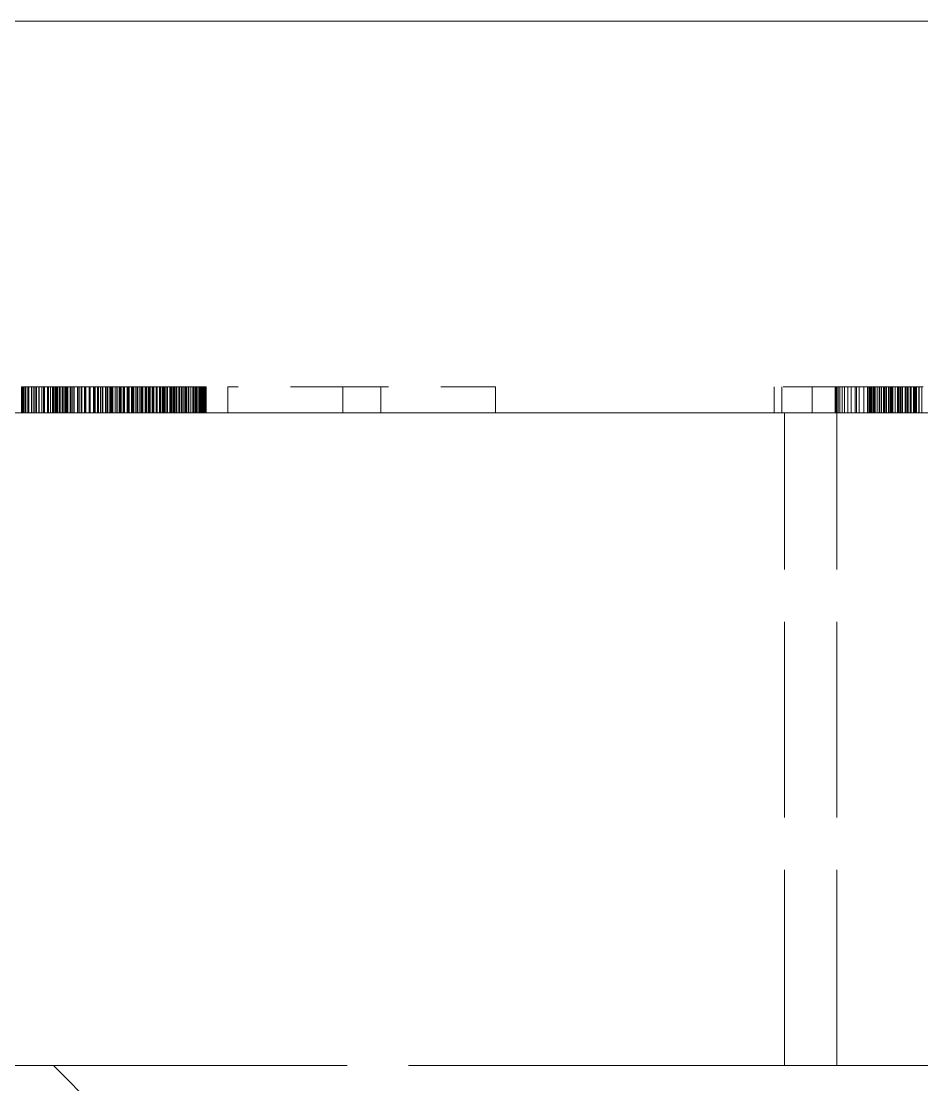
# Model space of a CAD drawing. Extents: x 23 to 587, y 4 to 413.
# Drawn here: x 468.442 to 470.166, y 193.637 to 195.674 of the extents above; entities that cross this region are included whole.
import ezdxf

# ---------------------------------------------------------------- set-up
doc = ezdxf.new("R2010")
doc.units = 0
doc.linetypes.add('DASHED', pattern=[15, 12, -3])
doc.layers.get('0').update_dxf_attribs({"lineweight": 13})

# ---------------------------------------------------------------- blocks, each defined once
blk = doc.blocks.new('BLOCK437')
at = {"color": 7, "linetype": 'DASHED', "lineweight": 13}
blk.add_line((-81.8, 128.4), (-113.3, 128.4), dxfattribs=at)
at = {"color": 7, "linetype": 'DASHED', "lineweight": 13, "ltscale": 0.0025}
for p, q in [((-91.1038, 126.9), (-91.1038, 127)), ((-91.1018, 126.9), (-91.1018, 127)), ((-91.1007, 126.9), (-91.1007, 127)), ((-91.0968, 126.9), (-91.0968, 127)), ((-91.0948, 126.9), (-91.0948, 127)), ((-91.089, 126.9), (-91.089, 127)), ((-91.0863, 126.9), (-91.0863, 127)), ((-91.0785, 126.9), (-91.0785, 127)), ((-91.075, 126.9), (-91.075, 127)), ((-91.0653, 126.9), (-91.0653, 127)), ((-91.0635, 126.9), (-91.0635, 127)), ((-91.0559, 126.9), (-91.0559, 127)), ((-91.0503, 126.9), (-91.0503, 127)), ((-91.0462, 126.9), (-91.0462, 127)), ((-91.0362, 126.9), (-91.0362, 127)), ((-91.0354, 126.9), (-91.0354, 127)), ((-91.0258, 126.9), (-91.0258, 127)), ((-91.0188, 126.9), (-91.0188, 127)), ((-91.015, 126.9), (-91.015, 127)), ((-91.004, 126.9), (-91.004, 127)), ((-91.0004, 126.9), (-91.0004, 127)), ((-90.9925, 126.9), (-90.9925, 127)), ((-90.9845, 126.9), (-90.9845, 127)), ((-90.9845, 126.9), (-90.9845, 127)), ((-90.9826, 126.9), (-90.9826, 127)), ((-90.9824, 126.9), (-90.9824, 127)), ((-90.9808, 126.9), (-90.9808, 127)), ((-90.9802, 126.9), (-90.9802, 127)), ((-90.9787, 126.9), (-90.9787, 127)), ((-90.9785, 126.9), (-90.9785, 127)), ((-90.9728, 126.9), (-90.9728, 127)), ((-90.9725, 126.9), (-90.9725, 127)), ((-90.9686, 126.9), (-90.9686, 127)), ((-90.9652, 126.9), (-90.9652, 127)), ((-90.965, 126.9), (-90.965, 127)), ((-90.9584, 126.9), (-90.9584, 127)), ((-90.9568, 126.9), (-90.9568, 127)), ((-90.9561, 126.9), (-90.9561, 127)), ((-90.9552, 126.9), (-90.9552, 127)), ((-90.9476, 126.9), (-90.9476, 127)), ((-90.9434, 126.9), (-90.9434, 127)), ((-90.9433, 126.9), (-90.9433, 127)), ((-90.9373, 126.9), (-90.9373, 127)), ((-90.9348, 126.9), (-90.9348, 127)), ((-90.9304, 126.9), (-90.9304, 127)), ((-90.93, 126.9), (-90.93, 127)), ((-90.9262, 126.9), (-90.9262, 127)), ((-90.9171, 126.9), (-90.9171, 127)), ((-90.9163, 126.9), (-90.9163, 127)), ((-90.9141, 126.9), (-90.9141, 127)), ((-90.9095, 126.9), (-90.9095, 127)), ((-90.9032, 126.9), (-90.9032, 127)), ((-90.9021, 126.9), (-90.9021, 127)), ((-90.901, 126.9), (-90.901, 127)), ((-90.889, 126.9), (-90.889, 127)), ((-90.8876, 126.9), (-90.8876, 127)), ((-90.8871, 126.9), (-90.8871, 127)), ((-90.8824, 126.9), (-90.8824, 127)), ((-90.8743, 126.9), (-90.8743, 127)), ((-90.8726, 126.9), (-90.8726, 127)), ((-90.8721, 126.9), (-90.8721, 127)), ((-90.8614, 126.9), (-90.8614, 127)), ((-90.8593, 126.9), (-90.8593, 127)), ((-90.8571, 126.9), (-90.8571, 127)), ((-90.8563, 126.9), (-90.8563, 127)), ((-90.8438, 126.9), (-90.8438, 127)), ((-90.8412, 126.9), (-90.8412, 127)), ((-90.8408, 126.9), (-90.8408, 127)), ((-90.84, 126.9), (-90.84, 127)), ((-90.8279, 126.9), (-90.8279, 127)), ((-90.8249, 126.9), (-90.8249, 127)), ((-90.8238, 126.9), (-90.8238, 127)), ((-90.8207, 126.9), (-90.8207, 127)), ((-90.8115, 126.9), (-90.8115, 127)), ((-90.8082, 126.9), (-90.8082, 127)), ((-90.8077, 126.9), (-90.8077, 127)), ((-90.8009, 126.9), (-90.8009, 127)), ((-90.7947, 126.9), (-90.7947, 127)), ((-90.7917, 126.9), (-90.7917, 127)), ((-90.7911, 126.9), (-90.7911, 127)), ((-90.7816, 126.9), (-90.7816, 127)), ((-90.7811, 126.9), (-90.7811, 127)), ((-90.7758, 126.9), (-90.7758, 127)), ((-90.7735, 126.9), (-90.7735, 127)), ((-90.7672, 126.9), (-90.7672, 127)), ((-90.7628, 126.9), (-90.7628, 127)), ((-90.76, 126.9), (-90.76, 127)), ((-90.7555, 126.9), (-90.7555, 127)), ((-90.753, 126.9), (-90.753, 127)), ((-90.7443, 126.9), (-90.7443, 127)), ((-90.7443, 126.9), (-90.7443, 127)), ((-90.7386, 126.9), (-90.7386, 127)), ((-90.7372, 126.9), (-90.7372, 127)), ((-90.7286, 126.9), (-90.7286, 127)), ((-90.7263, 126.9), (-90.7263, 127)), ((-90.7238, 126.9), (-90.7238, 127)), ((-90.7184, 126.9), (-90.7184, 127)), ((-90.7131, 126.9), (-90.7131, 127)), ((-90.7088, 126.9), (-90.7088, 127)), ((-90.7087, 126.9), (-90.7087, 127)), ((-90.6991, 126.9), (-90.6991, 127)), ((-90.6977, 126.9), (-90.6977, 127)), ((-90.6935, 126.9), (-90.6935, 127)), ((-90.6915, 126.9), (-90.6915, 127)), ((-90.6825, 126.9), (-90.6825, 127)), ((-90.6795, 126.9), (-90.6795, 127)), ((-90.6778, 126.9), (-90.6778, 127)), ((-90.6748, 126.9), (-90.6748, 127)), ((-90.6675, 126.9), (-90.6675, 127)), ((-90.6619, 126.9), (-90.6619, 127)), ((-90.6595, 126.9), (-90.6595, 127)), ((-90.6585, 126.9), (-90.6585, 127)), ((-90.6528, 126.9), (-90.6528, 127)), ((-90.6457, 126.9), (-90.6457, 127)), ((-90.6426, 126.9), (-90.6426, 127)), ((-90.639, 126.9), (-90.639, 127)), ((-90.6384, 126.9), (-90.6384, 127)), ((-90.6296, 126.9), (-90.6296, 127)), ((-90.6272, 126.9), (-90.6272, 127)), ((-90.6242, 126.9), (-90.6242, 127)), ((-90.6181, 126.9), (-90.6181, 127)), ((-90.6144, 126.9), (-90.6144, 127)), ((-90.6122, 126.9), (-90.6122, 127)), ((-90.6103, 126.9), (-90.6103, 127)), ((-90.6028, 126.9), (-90.6028, 127)), ((-90.6003, 126.9), (-90.6003, 127)), ((-90.5977, 126.9), (-90.5977, 127)), ((-90.5966, 126.9), (-90.5966, 127)), ((-90.5881, 126.9), (-90.5881, 127)), ((-90.5871, 126.9), (-90.5871, 127)), ((-90.5836, 126.9), (-90.5836, 127)), ((-90.5832, 126.9), (-90.5832, 127)), ((-90.5748, 126.9), (-90.5748, 127)), ((-90.5739, 126.9), (-90.5739, 127)), ((-90.5701, 126.9), (-90.5701, 127)), ((-90.5699, 126.9), (-90.5699, 127)), ((-90.5635, 126.9), (-90.5635, 127)), ((-90.5603, 126.9), (-90.5603, 127)), ((-90.5573, 126.9), (-90.5573, 127)), ((-90.5566, 126.9), (-90.5566, 127)), ((-90.5532, 126.9), (-90.5532, 127)), ((-90.5472, 126.9), (-90.5472, 127)), ((-90.5455, 126.9), (-90.5455, 127)), ((-90.5438, 126.9), (-90.5438, 127)), ((-90.5438, 126.9), (-90.5438, 127)), ((-90.5357, 126.9), (-90.5357, 127)), ((-90.5355, 126.9), (-90.5355, 127)), ((-90.5347, 126.9), (-90.5347, 127)), ((-90.5314, 126.9), (-90.5314, 127)), ((-90.5281, 126.9), (-90.5281, 127)), ((-90.5278, 126.9), (-90.5278, 127)), ((-90.5227, 126.9), (-90.5227, 127)), ((-90.5221, 126.9), (-90.5221, 127)), ((-90.5219, 126.9), (-90.5219, 127)), ((-90.5194, 126.9), (-90.5194, 127)), ((-90.5181, 126.9), (-90.5181, 127)), ((-90.518, 126.9), (-90.518, 127)), ((-90.5161, 126.9), (-90.5161, 127)), ((-90.5161, 126.9), (-90.5161, 127)), ((-90.5113, 126.9), (-90.5113, 127)), ((-90.5077, 126.9), (-90.5077, 127)), ((-90.5004, 126.9), (-90.5004, 127)), ((-90.4963, 126.9), (-90.4963, 127)), ((-90.4901, 126.9), (-90.4901, 127)), ((-90.4853, 126.9), (-90.4853, 127)), ((-90.4803, 126.9), (-90.4803, 127)), ((-90.4746, 126.9), (-90.4746, 127)), ((-90.4711, 126.9), (-90.4711, 127)), ((-90.4643, 126.9), (-90.4643, 127)), ((-90.4625, 126.9), (-90.4625, 127)), ((-90.4543, 126.9), (-90.4543, 127)), ((-90.4543, 126.9), (-90.4543, 127)), ((-90.4468, 126.9), (-90.4468, 127)), ((-90.4447, 126.9), (-90.4447, 127)), ((-90.4398, 126.9), (-90.4398, 127)), ((-90.4354, 126.9), (-90.4354, 127)), ((-90.4334, 126.9), (-90.4334, 127)), ((-90.4281, 126.9), (-90.4281, 127)), ((-90.4275, 126.9), (-90.4275, 127)), ((-90.4222, 126.9), (-90.4222, 127)), ((-90.4215, 126.9), (-90.4215, 127)), ((-90.4174, 126.9), (-90.4174, 127)), ((-90.4157, 126.9), (-90.4157, 127)), ((-90.4132, 126.9), (-90.4132, 127)), ((-90.4106, 126.9), (-90.4106, 127)), ((-90.4094, 126.9), (-90.4094, 127)), ((-90.4063, 126.9), (-90.4063, 127)), ((-90.4061, 126.9), (-90.4061, 127)), ((-90.4033, 126.9), (-90.4033, 127)), ((-90.4027, 126.9), (-90.4027, 127)), ((-90.4009, 126.9), (-90.4009, 127)), ((-90.3999, 126.9), (-90.3999, 127)), ((-90.3989, 126.9), (-90.3989, 127)), ((-90.3978, 126.9), (-90.3978, 127)), ((-90.3975, 126.9), (-90.3975, 127)), ((-90.3965, 126.9), (-90.3965, 127)), ((-90.3965, 126.9), (-90.3965, 127)), ((-90.396, 126.9), (-90.396, 127)), ((-90.396, 126.9), (-90.396, 127)), ((-90.3124, 126.9), (-90.3124, 127)), ((-89.8731, 126.9), (-89.8731, 127)), ((-89.7271, 126.9), (-89.7271, 127)), ((-89.2878, 126.9), (-89.2878, 127)), ((-88.2209, 126.9), (-88.2209, 127)), ((-88.1918, 126.9), (-88.1918, 127)), ((-88.0752, 126.9), (-88.0752, 127)), ((-87.9868, 126.9), (-87.9868, 127)), ((-87.9867, 126.9), (-87.9867, 127)), ((-87.9851, 126.9), (-87.9851, 127)), ((-87.985, 126.9), (-87.985, 127)), ((-87.9818, 126.9), (-87.9818, 127)), ((-87.9815, 126.9), (-87.9815, 127)), ((-87.9764, 126.9), (-87.9764, 127)), ((-87.9696, 126.9), (-87.9696, 127)), ((-87.9611, 126.9), (-87.9611, 127)), ((-87.9509, 126.9), (-87.9509, 127)), ((-87.9391, 126.9), (-87.9391, 127)), ((-87.9257, 126.9), (-87.9257, 127)), ((-87.9109, 126.9), (-87.9109, 127)), ((-87.9062, 126.9), (-87.9062, 127)), ((-87.8948, 126.9), (-87.8948, 127)), ((-87.8773, 126.9), (-87.8773, 127)), ((-87.8638, 126.9), (-87.8638, 127)), ((-87.8584, 126.9), (-87.8584, 127)), ((-87.8568, 126.9), (-87.8568, 127)), ((-87.8564, 126.9), (-87.8564, 127)), ((-87.8561, 126.9), (-87.8561, 127)), ((-87.8551, 126.9), (-87.8551, 127)), ((-87.8545, 126.9), (-87.8545, 127)), ((-87.8529, 126.9), (-87.8529, 127)), ((-87.8496, 126.9), (-87.8496, 127)), ((-87.8454, 126.9), (-87.8454, 127)), ((-87.8402, 126.9), (-87.8402, 127)), ((-87.8382, 126.9), (-87.8382, 127)), ((-87.834, 126.9), (-87.834, 127)), ((-87.8269, 126.9), (-87.8269, 127)), ((-87.8189, 126.9), (-87.8189, 127)), ((-87.8167, 126.9), (-87.8167, 127)), ((-87.8103, 126.9), (-87.8103, 127)), ((-87.8018, 126.9), (-87.8018, 127)), ((-87.801, 126.9), (-87.801, 127)), ((-87.7987, 126.9), (-87.7987, 127)), ((-87.7937, 126.9), (-87.7937, 127)), ((-87.7911, 126.9), (-87.7911, 127)), ((-87.7911, 126.9), (-87.7911, 127)), ((-87.7831, 126.9), (-87.7831, 127)), ((-87.7805, 126.9), (-87.7805, 127)), ((-87.7749, 126.9), (-87.7749, 127)), ((-87.7727, 126.9), (-87.7727, 127)), ((-87.7694, 126.9), (-87.7694, 127)), ((-87.7692, 126.9), (-87.7692, 127)), ((-87.7663, 126.9), (-87.7663, 127)), ((-87.7574, 126.9), (-87.7574, 127)), ((-87.7573, 126.9), (-87.7573, 127)), ((-87.7481, 126.9), (-87.7481, 127)), ((-87.7452, 126.9), (-87.7452, 127)), ((-87.7447, 126.9), (-87.7447, 127)), ((-87.7437, 126.9), (-87.7437, 127)), ((-87.7386, 126.9), (-87.7386, 127)), ((-87.7368, 126.9), (-87.7368, 127)), ((-87.7315, 126.9), (-87.7315, 127)), ((-87.7288, 126.9), (-87.7288, 127)), ((-87.7186, 126.9), (-87.7186, 127)), ((-87.7176, 126.9), (-87.7176, 127)), ((-87.7162, 126.9), (-87.7162, 127)), ((-87.7119, 126.9), (-87.7119, 127)), ((-87.7082, 126.9), (-87.7082, 127)), ((-87.7005, 126.9), (-87.7005, 127)), ((-87.6975, 126.9), (-87.6975, 127)), ((-87.6958, 126.9), (-87.6958, 127)), ((-87.6868, 126.9), (-87.6868, 127)), ((-87.6837, 126.9), (-87.6837, 127)), ((-87.6833, 126.9), (-87.6833, 127)), ((-87.6809, 126.9), (-87.6809, 127)), ((-87.6797, 126.9), (-87.6797, 127)), ((-87.6759, 126.9), (-87.6759, 127)), ((-87.6756, 126.9), (-87.6756, 127)), ((-87.667, 126.9), (-87.667, 127)), ((-87.665, 126.9), (-87.665, 127)), ((-87.656, 126.9), (-87.656, 127))]:
    blk.add_line(p, q, dxfattribs=at)
at = {"color": 7, "linetype": 'DASHED', "lineweight": 13, "ltscale": 7.76482e-05}
blk.add_line((-91.1007, 127), (-91.1038, 127), dxfattribs=at)
at = {"color": 7, "linetype": 'DASHED', "lineweight": 13, "ltscale": 0.000145864}
blk.add_line((-91.0948, 127), (-91.1007, 127), dxfattribs=at)
at = {"color": 7, "linetype": 'DASHED', "lineweight": 13, "ltscale": 0.00021402}
blk.add_line((-91.0863, 127), (-91.0948, 127), dxfattribs=at)
at = {"color": 7, "linetype": 'DASHED', "lineweight": 13, "ltscale": 0.000282267}
blk.add_line((-91.075, 127), (-91.0863, 127), dxfattribs=at)
at = {"color": 7, "linetype": 'DASHED', "lineweight": 13, "ltscale": 0.000285978}
blk.add_line((-91.0635, 127), (-91.075, 127), dxfattribs=at)
at = {"color": 7, "linetype": 'DASHED', "lineweight": 13, "ltscale": 0.00032959}
blk.add_line((-91.0503, 127), (-91.0635, 127), dxfattribs=at)
at = {"color": 7, "linetype": 'DASHED', "lineweight": 13, "ltscale": 0.00037325}
blk.add_line((-91.0354, 127), (-91.0503, 127), dxfattribs=at)
at = {"color": 7, "linetype": 'DASHED', "lineweight": 13, "ltscale": 0.000416143}
blk.add_line((-91.0188, 127), (-91.0354, 127), dxfattribs=at)
at = {"color": 7, "linetype": 'DASHED', "lineweight": 13, "ltscale": 0.000459699}
blk.add_line((-91.0004, 127), (-91.0188, 127), dxfattribs=at)
at = {"color": 7, "linetype": 'DASHED', "lineweight": 13, "ltscale": 0.000503438}
blk.add_line((-90.9802, 127), (-91.0004, 127), dxfattribs=at)
at = {"color": 7, "linetype": 'DASHED', "lineweight": 13, "ltscale": 0.000546252}
blk.add_line((-90.9584, 127), (-90.9802, 127), dxfattribs=at)
at = {"color": 7, "linetype": 'DASHED', "lineweight": 13, "ltscale": 0.000589888}
blk.add_line((-90.9348, 127), (-90.9584, 127), dxfattribs=at)
at = {"color": 7, "linetype": 'DASHED', "lineweight": 13, "ltscale": 0.000633524}
blk.add_line((-90.9095, 127), (-90.9348, 127), dxfattribs=at)
at = {"color": 7, "linetype": 'DASHED', "lineweight": 13, "ltscale": 0.000676411}
blk.add_line((-90.8824, 127), (-90.9095, 127), dxfattribs=at)
at = {"color": 7, "linetype": 'DASHED', "lineweight": 13, "ltscale": 0.000524877}
blk.add_line((-90.8614, 127), (-90.8824, 127), dxfattribs=at)
at = {"color": 7, "linetype": 'DASHED', "lineweight": 13, "ltscale": 0.000514797}
blk.add_line((-90.8408, 127), (-90.8614, 127), dxfattribs=at)
at = {"color": 7, "linetype": 'DASHED', "lineweight": 13, "ltscale": 0.00050395}
blk.add_line((-90.8207, 127), (-90.8408, 127), dxfattribs=at)
at = {"color": 7, "linetype": 'DASHED', "lineweight": 13, "ltscale": 0.000493249}
blk.add_line((-90.8009, 127), (-90.8207, 127), dxfattribs=at)
at = {"color": 7, "linetype": 'DASHED', "lineweight": 13, "ltscale": 0.000482427}
blk.add_line((-90.7816, 127), (-90.8009, 127), dxfattribs=at)
at = {"color": 7, "linetype": 'DASHED', "lineweight": 13, "ltscale": 0.000471605}
blk.add_line((-90.7628, 127), (-90.7816, 127), dxfattribs=at)
at = {"color": 7, "linetype": 'DASHED', "lineweight": 13, "ltscale": 0.000460856}
blk.add_line((-90.7443, 127), (-90.7628, 127), dxfattribs=at)
at = {"color": 7, "linetype": 'DASHED', "lineweight": 13, "ltscale": 0.000450806}
blk.add_line((-90.7263, 127), (-90.7443, 127), dxfattribs=at)
at = {"color": 7, "linetype": 'DASHED', "lineweight": 13, "ltscale": 0.000440057}
blk.add_line((-90.7087, 127), (-90.7263, 127), dxfattribs=at)
at = {"color": 7, "linetype": 'DASHED', "lineweight": 13, "ltscale": 0.000429162}
blk.add_line((-90.6915, 127), (-90.7087, 127), dxfattribs=at)
at = {"color": 7, "linetype": 'DASHED', "lineweight": 13, "ltscale": 0.000418572}
blk.add_line((-90.6748, 127), (-90.6915, 127), dxfattribs=at)
at = {"color": 7, "linetype": 'DASHED', "lineweight": 13, "ltscale": 0.000407187}
blk.add_line((-90.6585, 127), (-90.6748, 127), dxfattribs=at)
at = {"color": 7, "linetype": 'DASHED', "lineweight": 13, "ltscale": 0.00039658}
blk.add_line((-90.6426, 127), (-90.6585, 127), dxfattribs=at)
at = {"color": 7, "linetype": 'DASHED', "lineweight": 13, "ltscale": 0.000386041}
blk.add_line((-90.6272, 127), (-90.6426, 127), dxfattribs=at)
at = {"color": 7, "linetype": 'DASHED', "lineweight": 13, "ltscale": 0.000374662}
blk.add_line((-90.6122, 127), (-90.6272, 127), dxfattribs=at)
at = {"color": 7, "linetype": 'DASHED', "lineweight": 13, "ltscale": 0.000363307}
blk.add_line((-90.5977, 127), (-90.6122, 127), dxfattribs=at)
at = {"color": 7, "linetype": 'DASHED', "lineweight": 13, "ltscale": 0.000352791}
blk.add_line((-90.5836, 127), (-90.5977, 127), dxfattribs=at)
at = {"color": 7, "linetype": 'DASHED', "lineweight": 13, "ltscale": 0.000342137}
blk.add_line((-90.5699, 127), (-90.5836, 127), dxfattribs=at)
at = {"color": 7, "linetype": 'DASHED', "lineweight": 13, "ltscale": 0.000330879}
blk.add_line((-90.5566, 127), (-90.5699, 127), dxfattribs=at)
at = {"color": 7, "linetype": 'DASHED', "lineweight": 13, "ltscale": 0.000320225}
blk.add_line((-90.5438, 127), (-90.5566, 127), dxfattribs=at)
at = {"color": 7, "linetype": 'DASHED', "lineweight": 13, "ltscale": 0.000310072}
blk.add_line((-90.5314, 127), (-90.5438, 127), dxfattribs=at)
at = {"color": 7, "linetype": 'DASHED', "lineweight": 13, "ltscale": 0.000301255}
blk.add_line((-90.5194, 127), (-90.5314, 127), dxfattribs=at)
at = {"color": 7, "linetype": 'DASHED', "lineweight": 13, "ltscale": 0.000292993}
blk.add_line((-90.5077, 127), (-90.5194, 127), dxfattribs=at)
at = {"color": 7, "linetype": 'DASHED', "lineweight": 13, "ltscale": 0.000284207}
blk.add_line((-90.4963, 127), (-90.5077, 127), dxfattribs=at)
at = {"color": 7, "linetype": 'DASHED', "lineweight": 13, "ltscale": 0.00027519}
blk.add_line((-90.4853, 127), (-90.4963, 127), dxfattribs=at)
at = {"color": 7, "linetype": 'DASHED', "lineweight": 13, "ltscale": 0.000267128}
blk.add_line((-90.4746, 127), (-90.4853, 127), dxfattribs=at)
at = {"color": 7, "linetype": 'DASHED', "lineweight": 13, "ltscale": 0.000258135}
blk.add_line((-90.4643, 127), (-90.4746, 127), dxfattribs=at)
at = {"color": 7, "linetype": 'DASHED', "lineweight": 13, "ltscale": 0.000249245}
blk.add_line((-90.4543, 127), (-90.4643, 127), dxfattribs=at)
at = {"color": 7, "linetype": 'DASHED', "lineweight": 13, "ltscale": 0.000240435}
blk.add_line((-90.4447, 127), (-90.4543, 127), dxfattribs=at)
at = {"color": 7, "linetype": 'DASHED', "lineweight": 13, "ltscale": 0.000232167}
blk.add_line((-90.4354, 127), (-90.4447, 127), dxfattribs=at)
at = {"color": 7, "linetype": 'DASHED', "lineweight": 13, "ltscale": 0.000183335}
blk.add_line((-90.4281, 127), (-90.4354, 127), dxfattribs=at)
at = {"color": 7, "linetype": 'DASHED', "lineweight": 13, "ltscale": 0.00016435}
blk.add_line((-90.4215, 127), (-90.4281, 127), dxfattribs=at)
at = {"color": 7, "linetype": 'DASHED', "lineweight": 13, "ltscale": 0.000145421}
blk.add_line((-90.4157, 127), (-90.4215, 127), dxfattribs=at)
at = {"color": 7, "linetype": 'DASHED', "lineweight": 13, "ltscale": 0.000126461}
blk.add_line((-90.4106, 127), (-90.4157, 127), dxfattribs=at)
at = {"color": 7, "linetype": 'DASHED', "lineweight": 13, "ltscale": 0.000108249}
blk.add_line((-90.4063, 127), (-90.4106, 127), dxfattribs=at)
at = {"color": 7, "linetype": 'DASHED', "lineweight": 13, "ltscale": 8.9295e-05}
blk.add_line((-90.4027, 127), (-90.4063, 127), dxfattribs=at)
at = {"color": 7, "linetype": 'DASHED', "lineweight": 13, "ltscale": 7.03347e-05}
blk.add_line((-90.3999, 127), (-90.4027, 127), dxfattribs=at)
at = {"color": 7, "linetype": 'DASHED', "lineweight": 13, "ltscale": 5.13985e-05}
blk.add_line((-90.3978, 127), (-90.3999, 127), dxfattribs=at)
at = {"color": 7, "linetype": 'DASHED', "lineweight": 13, "ltscale": 3.31627e-05}
blk.add_line((-90.3965, 127), (-90.3978, 127), dxfattribs=at)
at = {"color": 7, "linetype": 'DASHED', "lineweight": 13, "ltscale": 0.010974}
blk.add_line((-89.8734, 127), (-90.3124, 127), dxfattribs=at)
at = {"color": 7, "linetype": 'DASHED', "lineweight": 13, "ltscale": 0.014383}
blk.add_line((-89.2978, 127), (-89.8731, 127), dxfattribs=at)
at = {"color": 7, "linetype": 'DASHED', "lineweight": 13, "ltscale": 0.000249288}
blk.add_line((-89.2878, 127), (-89.2978, 127), dxfattribs=at)
at = {"color": 7, "linetype": 'DASHED', "lineweight": 13, "ltscale": 0.005853}
blk.add_line((-87.9868, 127), (-88.2209, 127), dxfattribs=at)
at = {"color": 7, "linetype": 'DASHED', "lineweight": 13, "ltscale": 4.34593e-05}
blk.add_line((-87.985, 127), (-87.9867, 127), dxfattribs=at)
at = {"color": 7, "linetype": 'DASHED', "lineweight": 13, "ltscale": 8.60524e-05}
blk.add_line((-87.9815, 127), (-87.985, 127), dxfattribs=at)
at = {"color": 7, "linetype": 'DASHED', "lineweight": 13, "ltscale": 0.000127872}
blk.add_line((-87.9764, 127), (-87.9815, 127), dxfattribs=at)
at = {"color": 7, "linetype": 'DASHED', "lineweight": 13, "ltscale": 0.000170392}
blk.add_line((-87.9696, 127), (-87.9764, 127), dxfattribs=at)
at = {"color": 7, "linetype": 'DASHED', "lineweight": 13, "ltscale": 0.000212285}
blk.add_line((-87.9611, 127), (-87.9696, 127), dxfattribs=at)
at = {"color": 7, "linetype": 'DASHED', "lineweight": 13, "ltscale": 0.000254702}
blk.add_line((-87.9509, 127), (-87.9611, 127), dxfattribs=at)
at = {"color": 7, "linetype": 'DASHED', "lineweight": 13, "ltscale": 0.000296595}
blk.add_line((-87.9391, 127), (-87.9509, 127), dxfattribs=at)
at = {"color": 7, "linetype": 'DASHED', "lineweight": 13, "ltscale": 0.000335002}
blk.add_line((-87.9257, 127), (-87.9391, 127), dxfattribs=at)
at = {"color": 7, "linetype": 'DASHED', "lineweight": 13, "ltscale": 0.000369193}
blk.add_line((-87.9109, 127), (-87.9257, 127), dxfattribs=at)
at = {"color": 7, "linetype": 'DASHED', "lineweight": 13, "ltscale": 0.00040266}
blk.add_line((-87.8948, 127), (-87.9109, 127), dxfattribs=at)
at = {"color": 7, "linetype": 'DASHED', "lineweight": 13, "ltscale": 0.000437593}
blk.add_line((-87.8773, 127), (-87.8948, 127), dxfattribs=at)
at = {"color": 7, "linetype": 'DASHED', "lineweight": 13, "ltscale": 0.000471042}
blk.add_line((-87.8584, 127), (-87.8773, 127), dxfattribs=at)
at = {"color": 7, "linetype": 'DASHED', "lineweight": 13, "ltscale": 0.000505227}
blk.add_line((-87.8382, 127), (-87.8584, 127), dxfattribs=at)
at = {"color": 7, "linetype": 'DASHED', "lineweight": 13, "ltscale": 0.000539515}
blk.add_line((-87.8167, 127), (-87.8382, 127), dxfattribs=at)
at = {"color": 7, "linetype": 'DASHED', "lineweight": 13, "ltscale": 0.000573713}
blk.add_line((-87.7937, 127), (-87.8167, 127), dxfattribs=at)
at = {"color": 7, "linetype": 'DASHED', "lineweight": 13, "ltscale": 0.000607824}
blk.add_line((-87.7694, 127), (-87.7937, 127), dxfattribs=at)
at = {"color": 7, "linetype": 'DASHED', "lineweight": 13, "ltscale": 0.000642088}
blk.add_line((-87.7437, 127), (-87.7694, 127), dxfattribs=at)
at = {"color": 7, "linetype": 'DASHED', "lineweight": 13, "ltscale": 0.000794206}
blk.add_line((-87.7119, 127), (-87.7437, 127), dxfattribs=at)
at = {"color": 7, "linetype": 'DASHED', "lineweight": 13, "ltscale": 0.000776754}
blk.add_line((-87.6809, 127), (-87.7119, 127), dxfattribs=at)
at = {"color": 7, "linetype": 'DASHED', "lineweight": 13, "ltscale": 0.000758572}
blk.add_line((-87.6505, 127), (-87.6809, 127), dxfattribs=at)
at = {"color": 7, "linetype": 'DASHED', "lineweight": 13, "ltscale": 0.466421}
blk.add_line((-98.6378, 126.9), (-79.9809, 126.9), dxfattribs=at)
at = {"color": 7, "linetype": 'DASHED', "lineweight": 13, "ltscale": 0.12}
for p, q in [((-88.1809, 126.9), (-92.9809, 126.9)), ((-88.1809, 124.4), (-92.9809, 124.4))]:
    blk.add_line(p, q, dxfattribs=at)
at = {"color": 7, "linetype": 'DASHED', "lineweight": 13, "ltscale": 5.04353e-05}
blk.add_line((-90.9845, 126.9), (-90.9824, 126.9), dxfattribs=at)
at = {"color": 7, "linetype": 'DASHED', "lineweight": 13, "ltscale": 9.91223e-05}
blk.add_line((-90.9824, 126.9), (-90.9785, 126.9), dxfattribs=at)
at = {"color": 7, "linetype": 'DASHED', "lineweight": 13, "ltscale": 0.000148454}
blk.add_line((-90.9785, 126.9), (-90.9725, 126.9), dxfattribs=at)
at = {"color": 7, "linetype": 'DASHED', "lineweight": 13, "ltscale": 0.000184233}
blk.add_line((-90.9725, 126.9), (-90.9652, 126.9), dxfattribs=at)
at = {"color": 7, "linetype": 'DASHED', "lineweight": 13, "ltscale": 0.000208074}
blk.add_line((-90.9652, 126.9), (-90.9568, 126.9), dxfattribs=at)
at = {"color": 7, "linetype": 'DASHED', "lineweight": 13, "ltscale": 0.000231818}
blk.add_line((-90.9568, 126.9), (-90.9476, 126.9), dxfattribs=at)
at = {"color": 7, "linetype": 'DASHED', "lineweight": 13, "ltscale": 0.000255745}
blk.add_line((-90.9476, 126.9), (-90.9373, 126.9), dxfattribs=at)
at = {"color": 7, "linetype": 'DASHED', "lineweight": 13, "ltscale": 0.00027871}
blk.add_line((-90.9373, 126.9), (-90.9262, 126.9), dxfattribs=at)
at = {"color": 7, "linetype": 'DASHED', "lineweight": 13, "ltscale": 0.000302565}
blk.add_line((-90.9262, 126.9), (-90.9141, 126.9), dxfattribs=at)
at = {"color": 7, "linetype": 'DASHED', "lineweight": 13, "ltscale": 0.000326382}
blk.add_line((-90.9141, 126.9), (-90.901, 126.9), dxfattribs=at)
at = {"color": 7, "linetype": 'DASHED', "lineweight": 13, "ltscale": 0.000349481}
blk.add_line((-90.901, 126.9), (-90.8871, 126.9), dxfattribs=at)
at = {"color": 7, "linetype": 'DASHED', "lineweight": 13, "ltscale": 0.000373305}
blk.add_line((-90.8871, 126.9), (-90.8721, 126.9), dxfattribs=at)
at = {"color": 7, "linetype": 'DASHED', "lineweight": 13, "ltscale": 0.000396397}
blk.add_line((-90.8721, 126.9), (-90.8563, 126.9), dxfattribs=at)
at = {"color": 7, "linetype": 'DASHED', "lineweight": 13, "ltscale": 0.000407615}
blk.add_line((-90.8563, 126.9), (-90.84, 126.9), dxfattribs=at)
at = {"color": 7, "linetype": 'DASHED', "lineweight": 13, "ltscale": 0.000404266}
blk.add_line((-90.84, 126.9), (-90.8238, 126.9), dxfattribs=at)
at = {"color": 7, "linetype": 'DASHED', "lineweight": 13, "ltscale": 0.00040303}
blk.add_line((-90.8238, 126.9), (-90.8077, 126.9), dxfattribs=at)
at = {"color": 7, "linetype": 'DASHED', "lineweight": 13, "ltscale": 0.000399706}
blk.add_line((-90.8077, 126.9), (-90.7917, 126.9), dxfattribs=at)
at = {"color": 7, "linetype": 'DASHED', "lineweight": 13, "ltscale": 0.000397739}
blk.add_line((-90.7917, 126.9), (-90.7758, 126.9), dxfattribs=at)
at = {"color": 7, "linetype": 'DASHED', "lineweight": 13, "ltscale": 0.000395024}
blk.add_line((-90.7758, 126.9), (-90.76, 126.9), dxfattribs=at)
at = {"color": 7, "linetype": 'DASHED', "lineweight": 13, "ltscale": 0.000393075}
blk.add_line((-90.76, 126.9), (-90.7443, 126.9), dxfattribs=at)
at = {"color": 7, "linetype": 'DASHED', "lineweight": 13, "ltscale": 0.000390481}
blk.add_line((-90.7443, 126.9), (-90.7286, 126.9), dxfattribs=at)
at = {"color": 7, "linetype": 'DASHED', "lineweight": 13, "ltscale": 0.000387766}
blk.add_line((-90.7286, 126.9), (-90.7131, 126.9), dxfattribs=at)
at = {"color": 7, "linetype": 'DASHED', "lineweight": 13, "ltscale": 0.00038505}
blk.add_line((-90.7131, 126.9), (-90.6977, 126.9), dxfattribs=at)
at = {"color": 7, "linetype": 'DASHED', "lineweight": 13, "ltscale": 0.000381068}
blk.add_line((-90.6977, 126.9), (-90.6825, 126.9), dxfattribs=at)
at = {"color": 7, "linetype": 'DASHED', "lineweight": 13, "ltscale": 0.000374286}
blk.add_line((-90.6825, 126.9), (-90.6675, 126.9), dxfattribs=at)
at = {"color": 7, "linetype": 'DASHED', "lineweight": 13, "ltscale": 0.000368155}
blk.add_line((-90.6675, 126.9), (-90.6528, 126.9), dxfattribs=at)
at = {"color": 7, "linetype": 'DASHED', "lineweight": 13, "ltscale": 0.000360642}
blk.add_line((-90.6528, 126.9), (-90.6384, 126.9), dxfattribs=at)
at = {"color": 7, "linetype": 'DASHED', "lineweight": 13, "ltscale": 0.000354608}
blk.add_line((-90.6384, 126.9), (-90.6242, 126.9), dxfattribs=at)
at = {"color": 7, "linetype": 'DASHED', "lineweight": 13, "ltscale": 0.000347723}
blk.add_line((-90.6242, 126.9), (-90.6103, 126.9), dxfattribs=at)
at = {"color": 7, "linetype": 'DASHED', "lineweight": 13, "ltscale": 0.000340934}
blk.add_line((-90.6103, 126.9), (-90.5966, 126.9), dxfattribs=at)
at = {"color": 7, "linetype": 'DASHED', "lineweight": 13, "ltscale": 0.000334803}
blk.add_line((-90.5966, 126.9), (-90.5832, 126.9), dxfattribs=at)
at = {"color": 7, "linetype": 'DASHED', "lineweight": 13, "ltscale": 0.000327297}
blk.add_line((-90.5832, 126.9), (-90.5701, 126.9), dxfattribs=at)
at = {"color": 7, "linetype": 'DASHED', "lineweight": 13, "ltscale": 0.000321159}
blk.add_line((-90.5701, 126.9), (-90.5573, 126.9), dxfattribs=at)
at = {"color": 7, "linetype": 'DASHED', "lineweight": 13, "ltscale": 0.00029483}
blk.add_line((-90.5573, 126.9), (-90.5455, 126.9), dxfattribs=at)
at = {"color": 7, "linetype": 'DASHED', "lineweight": 13, "ltscale": 0.000246136}
blk.add_line((-90.5455, 126.9), (-90.5357, 126.9), dxfattribs=at)
at = {"color": 7, "linetype": 'DASHED', "lineweight": 13, "ltscale": 0.000195879}
blk.add_line((-90.5357, 126.9), (-90.5278, 126.9), dxfattribs=at)
at = {"color": 7, "linetype": 'DASHED', "lineweight": 13, "ltscale": 0.000147192}
blk.add_line((-90.5278, 126.9), (-90.5219, 126.9), dxfattribs=at)
at = {"color": 7, "linetype": 'DASHED', "lineweight": 13, "ltscale": 9.77503e-05}
blk.add_line((-90.5219, 126.9), (-90.518, 126.9), dxfattribs=at)
at = {"color": 7, "linetype": 'DASHED', "lineweight": 13, "ltscale": 4.83211e-05}
blk.add_line((-90.518, 126.9), (-90.5161, 126.9), dxfattribs=at)
at = {"color": 7, "linetype": 'DASHED', "lineweight": 13, "ltscale": 0.0625}
for p, q in [((-88.1809, 124.4), (-88.1809, 126.9)), ((-87.9809, 124.4), (-87.9809, 126.9))]:
    blk.add_line(p, q, dxfattribs=at)
at = {"color": 7, "linetype": 'DASHED', "lineweight": 13, "ltscale": 0.007561}
blk.add_line((-88.0752, 126.9), (-87.7727, 126.9), dxfattribs=at)
at = {"color": 7, "linetype": 'DASHED', "lineweight": 13, "ltscale": 0.002918}
blk.add_line((-87.7727, 126.9), (-87.656, 126.9), dxfattribs=at)
at = {"color": 7, "linetype": 'DASHED', "lineweight": 13, "ltscale": 0.385}
blk.add_line((-100.6809, 124.4), (-85.2809, 124.4), dxfattribs=at)
at = {"color": 7, "linetype": 'DASHED', "lineweight": 13, "ltscale": 0.125}
blk.add_line((-87.9809, 124.4), (-92.9809, 124.4), dxfattribs=at)
at = {"color": 7, "linetype": 'DASHED', "lineweight": 13, "ltscale": 0.053033}
blk.add_line((-89.4809, 122.9), (-90.9809, 124.4), dxfattribs=at)

msp = doc.modelspace()

# ---------------------------------------------------------------- block references
at = {"lineweight": 0, "xscale": 0.5, "yscale": 0.5, "zscale": 0.5}
msp.add_blockref('BLOCK437', (513.9942, 131.4737), dxfattribs=at)

doc.saveas('drawing.dxf')
